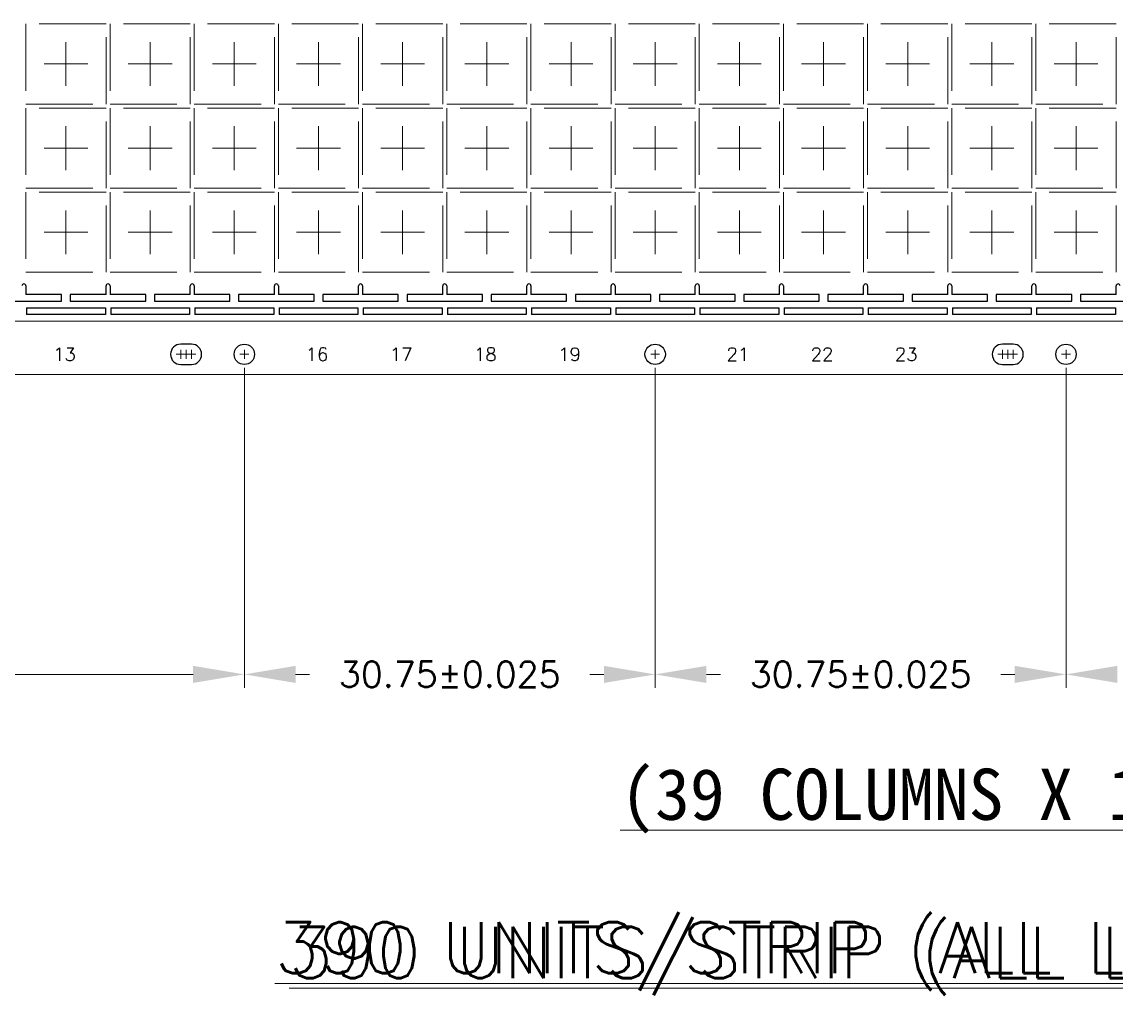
# Model space of a CAD drawing. Header units: millimetres. Extents: x 586 to 984, y 385 to 645.
# Drawn here: x 659.96 to 684.53, y 451.23 to 473.09 of the extents above; entities that cross this region are included whole.
import ezdxf

# ---------------------------------------------------------------- set-up
doc = ezdxf.new("R2010")
doc.units = ezdxf.units.MM
doc.linetypes.add('CENTER', pattern=[2, 1.25, -0.25, 0.25, -0.25])
doc.layers.add('1', color=7, linetype='Continuous')
doc.layers.add('DIM', color=4, linetype='Continuous', lineweight=18)
doc.styles.add('SIMPLEX', font='SIMPLEX')

msp = doc.modelspace()

# ---------------------------------------------------------------- linework, layer by layer
at = {"layer": '1', "ltscale": 10}
for p, q in [((660.0474, 467.1574, -0.0958), (660.0474, 466.9684, -0.0958)), ((661.8474, 466.9684, -0.0958), (661.8474, 467.1574, -0.0958)), ((661.9374, 467.1574, -0.0958), (661.9374, 466.9684, -0.0958)), ((663.7374, 466.9684, -0.0958), (663.7374, 467.1574, -0.0958)), ((663.8274, 467.1574, -0.0958), (663.8274, 466.9684, -0.0958)), ((665.6274, 466.9684, -0.0958), (665.6274, 467.1574, -0.0958)), ((665.7174, 467.1574, -0.0958), (665.7174, 466.9684, -0.0958)), ((667.5174, 466.9684, -0.0958), (667.5174, 467.1574, -0.0958)), ((667.6074, 467.1574, -0.0958), (667.6074, 466.9684, -0.0958)), ((669.4074, 466.9684, -0.0958), (669.4074, 467.1574, -0.0958)), ((669.4974, 467.1574, -0.0958), (669.4974, 466.9684, -0.0958)), ((671.2974, 466.9684, -0.0958), (671.2974, 467.1574, -0.0958)), ((671.3874, 467.1574, -0.0958), (671.3874, 466.9684, -0.0958)), ((673.1874, 466.9684, -0.0958), (673.1874, 467.1574, -0.0958)), ((673.2774, 467.1574, -0.0958), (673.2774, 466.9684, -0.0958)), ((675.0774, 466.9684, -0.0958), (675.0774, 467.1574, -0.0958)), ((675.1674, 467.1574, -0.0958), (675.1674, 466.9684, -0.0958)), ((676.9674, 466.9684, -0.0958), (676.9674, 467.1574, -0.0958)), ((677.0574, 467.1574, -0.0958), (677.0574, 466.9684, -0.0958)), ((678.8574, 466.9684, -0.0958), (678.8574, 467.1574, -0.0958)), ((678.9474, 467.1574, -0.0958), (678.9474, 466.9684, -0.0958)), ((680.7474, 466.9684, -0.0958), (680.7474, 467.1574, -0.0958)), ((680.8374, 467.1574, -0.0958), (680.8374, 466.9684, -0.0958)), ((682.6374, 466.9684, -0.0958), (682.6374, 467.1574, -0.0958)), ((682.7274, 467.1574, -0.0958), (682.7274, 466.9684, -0.0958)), ((684.5274, 466.9684, -0.0958), (684.5274, 467.1574, -0.0958)), ((660.8499, 466.9684, -0.0958), (660.0474, 466.9684, -0.0958)), ((660.8499, 466.8184, -0.0958), (660.8499, 466.9684, -0.0958)), ((661.8474, 466.9684, -0.0958), (661.0449, 466.9684, -0.0958)), ((661.0449, 466.9684, -0.0958), (661.0449, 466.8184, -0.0958)), ((662.7399, 466.9684, -0.0958), (661.9374, 466.9684, -0.0958)), ((662.7399, 466.8184, -0.0958), (662.7399, 466.9684, -0.0958)), ((663.7374, 466.9684, -0.0958), (662.9349, 466.9684, -0.0958)), ((662.9349, 466.9684, -0.0958), (662.9349, 466.8184, -0.0958)), ((664.6299, 466.9684, -0.0958), (663.8274, 466.9684, -0.0958)), ((664.6299, 466.8184, -0.0958), (664.6299, 466.9684, -0.0958)), ((665.6274, 466.9684, -0.0958), (664.8249, 466.9684, -0.0958)), ((664.8249, 466.9684, -0.0958), (664.8249, 466.8184, -0.0958)), ((666.5199, 466.9684, -0.0958), (665.7174, 466.9684, -0.0958)), ((666.5199, 466.8184, -0.0958), (666.5199, 466.9684, -0.0958)), ((667.5174, 466.9684, -0.0958), (666.7149, 466.9684, -0.0958)), ((666.7149, 466.9684, -0.0958), (666.7149, 466.8184, -0.0958)), ((668.4099, 466.9684, -0.0958), (667.6074, 466.9684, -0.0958)), ((668.4099, 466.8184, -0.0958), (668.4099, 466.9684, -0.0958)), ((669.4074, 466.9684, -0.0958), (668.6049, 466.9684, -0.0958)), ((668.6049, 466.9684, -0.0958), (668.6049, 466.8184, -0.0958)), ((670.2999, 466.9684, -0.0958), (669.4974, 466.9684, -0.0958)), ((670.2999, 466.8184, -0.0958), (670.2999, 466.9684, -0.0958)), ((671.2974, 466.9684, -0.0958), (670.4949, 466.9684, -0.0958)), ((670.4949, 466.9684, -0.0958), (670.4949, 466.8184, -0.0958)), ((672.1899, 466.9684, -0.0958), (671.3874, 466.9684, -0.0958)), ((672.1899, 466.8184, -0.0958), (672.1899, 466.9684, -0.0958)), ((673.1874, 466.9684, -0.0958), (672.3849, 466.9684, -0.0958)), ((672.3849, 466.9684, -0.0958), (672.3849, 466.8184, -0.0958)), ((674.0799, 466.9684, -0.0958), (673.2774, 466.9684, -0.0958)), ((674.0799, 466.8184, -0.0958), (674.0799, 466.9684, -0.0958)), ((675.0774, 466.9684, -0.0958), (674.2749, 466.9684, -0.0958)), ((674.2749, 466.9684, -0.0958), (674.2749, 466.8184, -0.0958)), ((675.9699, 466.9684, -0.0958), (675.1674, 466.9684, -0.0958)), ((675.9699, 466.8184, -0.0958), (675.9699, 466.9684, -0.0958)), ((676.9674, 466.9684, -0.0958), (676.1649, 466.9684, -0.0958)), ((676.1649, 466.9684, -0.0958), (676.1649, 466.8184, -0.0958)), ((677.8599, 466.9684, -0.0958), (677.0574, 466.9684, -0.0958)), ((677.8599, 466.8184, -0.0958), (677.8599, 466.9684, -0.0958)), ((678.8574, 466.9684, -0.0958), (678.0549, 466.9684, -0.0958)), ((678.0549, 466.9684, -0.0958), (678.0549, 466.8184, -0.0958)), ((679.7499, 466.9684, -0.0958), (678.9474, 466.9684, -0.0958)), ((679.7499, 466.8184, -0.0958), (679.7499, 466.9684, -0.0958)), ((680.7474, 466.9684, -0.0958), (679.9449, 466.9684, -0.0958)), ((679.9449, 466.9684, -0.0958), (679.9449, 466.8184, -0.0958)), ((681.6399, 466.9684, -0.0958), (680.8374, 466.9684, -0.0958)), ((681.6399, 466.8184, -0.0958), (681.6399, 466.9684, -0.0958)), ((682.6374, 466.9684, -0.0958), (681.8349, 466.9684, -0.0958)), ((681.8349, 466.9684, -0.0958), (681.8349, 466.8184, -0.0958)), ((683.5299, 466.9684, -0.0958), (682.7274, 466.9684, -0.0958)), ((683.5299, 466.8184, -0.0958), (683.5299, 466.9684, -0.0958)), ((684.5274, 466.9684, -0.0958), (683.7249, 466.9684, -0.0958)), ((683.7249, 466.9684, -0.0958), (683.7249, 466.8184, -0.0958)), ((659.1549, 466.8184, -0.0958), (660.8499, 466.8184, -0.0958)), ((661.0449, 466.8184, -0.0958), (662.7399, 466.8184, -0.0958)), ((662.9349, 466.8184, -0.0958), (664.6299, 466.8184, -0.0958)), ((664.8249, 466.8184, -0.0958), (666.5199, 466.8184, -0.0958)), ((666.7149, 466.8184, -0.0958), (668.4099, 466.8184, -0.0958)), ((668.6049, 466.8184, -0.0958), (670.2999, 466.8184, -0.0958)), ((670.4949, 466.8184, -0.0958), (672.1899, 466.8184, -0.0958)), ((672.3849, 466.8184, -0.0958), (674.0799, 466.8184, -0.0958)), ((674.2749, 466.8184, -0.0958), (675.9699, 466.8184, -0.0958)), ((676.1649, 466.8184, -0.0958), (677.8599, 466.8184, -0.0958)), ((678.0549, 466.8184, -0.0958), (679.7499, 466.8184, -0.0958)), ((679.9449, 466.8184, -0.0958), (681.6399, 466.8184, -0.0958)), ((681.8349, 466.8184, -0.0958), (683.5299, 466.8184, -0.0958)), ((683.7249, 466.8184, -0.0958), (685.4199, 466.8184, -0.0958))]:
    msp.add_line(p, q, dxfattribs=at)
at = {"layer": '1'}
for p, q in [((660.0624, 466.6684, -0.0958), (661.8324, 466.6684, -0.0958)), ((660.0624, 466.6684, -0.0958), (660.0624, 466.5184, -0.0958)), ((661.8324, 466.6684, -0.0958), (661.8324, 466.5184, -0.0958)), ((661.9524, 466.6684, -0.0958), (663.7224, 466.6684, -0.0958)), ((661.9524, 466.6684, -0.0958), (661.9524, 466.5184, -0.0958)), ((663.7224, 466.6684, -0.0958), (663.7224, 466.5184, -0.0958)), ((663.8424, 466.6684, -0.0958), (665.6124, 466.6684, -0.0958)), ((663.8424, 466.6684, -0.0958), (663.8424, 466.5184, -0.0958)), ((665.6124, 466.6684, -0.0958), (665.6124, 466.5184, -0.0958)), ((665.7324, 466.6684, -0.0958), (667.5024, 466.6684, -0.0958)), ((665.7324, 466.6684, -0.0958), (665.7324, 466.5184, -0.0958)), ((667.5024, 466.6684, -0.0958), (667.5024, 466.5184, -0.0958)), ((667.6224, 466.6684, -0.0958), (669.3924, 466.6684, -0.0958)), ((667.6224, 466.6684, -0.0958), (667.6224, 466.5184, -0.0958)), ((669.3924, 466.6684, -0.0958), (669.3924, 466.5184, -0.0958)), ((669.5124, 466.6684, -0.0958), (671.2824, 466.6684, -0.0958)), ((669.5124, 466.6684, -0.0958), (669.5124, 466.5184, -0.0958)), ((671.2824, 466.6684, -0.0958), (671.2824, 466.5184, -0.0958)), ((671.4024, 466.6684, -0.0958), (673.1724, 466.6684, -0.0958)), ((671.4024, 466.6684, -0.0958), (671.4024, 466.5184, -0.0958)), ((673.1724, 466.6684, -0.0958), (673.1724, 466.5184, -0.0958)), ((673.2924, 466.6684, -0.0958), (675.0624, 466.6684, -0.0958)), ((673.2924, 466.6684, -0.0958), (673.2924, 466.5184, -0.0958)), ((675.0624, 466.6684, -0.0958), (675.0624, 466.5184, -0.0958)), ((675.1824, 466.6684, -0.0958), (676.9524, 466.6684, -0.0958)), ((675.1824, 466.6684, -0.0958), (675.1824, 466.5184, -0.0958)), ((676.9524, 466.6684, -0.0958), (676.9524, 466.5184, -0.0958)), ((677.0724, 466.6684, -0.0958), (678.8424, 466.6684, -0.0958)), ((677.0724, 466.6684, -0.0958), (677.0724, 466.5184, -0.0958)), ((678.8424, 466.6684, -0.0958), (678.8424, 466.5184, -0.0958)), ((678.9624, 466.6684, -0.0958), (680.7324, 466.6684, -0.0958)), ((678.9624, 466.6684, -0.0958), (678.9624, 466.5184, -0.0958)), ((680.7324, 466.6684, -0.0958), (680.7324, 466.5184, -0.0958)), ((680.8524, 466.6684, -0.0958), (682.6224, 466.6684, -0.0958)), ((680.8524, 466.6684, -0.0958), (680.8524, 466.5184, -0.0958)), ((682.6224, 466.6684, -0.0958), (682.6224, 466.5184, -0.0958)), ((682.7424, 466.6684, -0.0958), (684.5124, 466.6684, -0.0958)), ((682.7424, 466.6684, -0.0958), (682.7424, 466.5184, -0.0958)), ((684.5124, 466.6684, -0.0958), (684.5124, 466.5184, -0.0958)), ((661.8324, 466.5184, -0.0958), (660.0624, 466.5184, -0.0958)), ((663.7224, 466.5184, -0.0958), (661.9524, 466.5184, -0.0958)), ((665.6124, 466.5184, -0.0958), (663.8424, 466.5184, -0.0958)), ((667.5024, 466.5184, -0.0958), (665.7324, 466.5184, -0.0958)), ((669.3924, 466.5184, -0.0958), (667.6224, 466.5184, -0.0958)), ((671.2824, 466.5184, -0.0958), (669.5124, 466.5184, -0.0958)), ((673.1724, 466.5184, -0.0958), (671.4024, 466.5184, -0.0958)), ((675.0624, 466.5184, -0.0958), (673.2924, 466.5184, -0.0958)), ((676.9524, 466.5184, -0.0958), (675.1824, 466.5184, -0.0958)), ((678.8424, 466.5184, -0.0958), (677.0724, 466.5184, -0.0958)), ((680.7324, 466.5184, -0.0958), (678.9624, 466.5184, -0.0958)), ((682.6224, 466.5184, -0.0958), (680.8524, 466.5184, -0.0958)), ((684.5124, 466.5184, -0.0958), (682.7424, 466.5184, -0.0958))]:
    msp.add_line(p, q, dxfattribs=at)
at = {"layer": '1', "lineweight": 0, "elevation": -0.0958}
msp.add_lwpolyline([(635.6274, 488.5684), (712.4274, 488.5684), (712.7274, 488.2684), (712.7274, 485.1184), (712.5774, 485.1184), (712.5774, 479.1184), (712.7274, 479.1184), (712.7274, 474.6184), (712.5774, 474.6184), (712.5774, 468.6184), (712.7274, 468.6184), (712.7274, 465.4684), (712.4274, 465.1684), (635.6274, 465.1684)], dxfattribs=at)
at = {"layer": '1', "elevation": -0.0958}
for points in [[(663.7638, 465.3934, 1), (663.7638, 465.8506), (663.5238, 465.8506, 1), (663.5238, 465.3934)], [(682.2138, 465.3934, 1), (682.2138, 465.8506), (681.9738, 465.8506, 1), (681.9738, 465.3934)]]:
    msp.add_lwpolyline(points, format="xyb", close=True, dxfattribs=at)
at = {"layer": '1'}
for centre in [(664.9524, 465.622, -0.0958), (674.1774, 465.622, -0.0958), (683.4024, 465.622, -0.0958)]:
    msp.add_circle(centre, 0.2286, dxfattribs=at)
at = {"layer": '1', "ltscale": 10}
for centre in [(660.0024, 467.1574, -0.0958), (661.8924, 467.1574, -0.0958), (663.7824, 467.1574, -0.0958), (665.6724, 467.1574, -0.0958), (667.5624, 467.1574, -0.0958), (669.4524, 467.1574, -0.0958), (671.3424, 467.1574, -0.0958), (673.2324, 467.1574, -0.0958), (675.1224, 467.1574, -0.0958), (677.0124, 467.1574, -0.0958), (678.9024, 467.1574, -0.0958), (680.7924, 467.1574, -0.0958), (682.6824, 467.1574, -0.0958), (684.5724, 467.1574, -0.0958)]:
    msp.add_arc(centre, 0.045, 0, 180, dxfattribs=at)
at = {"layer": 'DIM', "color": 2, "linetype": 'CENTER', "ltscale": 1.2}
for p, q in [((661.8474, 473.0434, -0.0958), (660.0474, 473.0434, -0.0958)), ((660.0474, 473.0434, -0.0958), (660.0474, 471.2434, -0.0958)), ((661.8474, 471.2434, -0.0958), (661.8474, 473.0434, -0.0958)), ((663.7374, 473.0434, -0.0958), (661.9374, 473.0434, -0.0958)), ((661.9374, 473.0434, -0.0958), (661.9374, 471.2434, -0.0958)), ((663.7374, 471.2434, -0.0958), (663.7374, 473.0434, -0.0958)), ((665.6274, 473.0434, -0.0958), (663.8274, 473.0434, -0.0958)), ((663.8274, 473.0434, -0.0958), (663.8274, 471.2434, -0.0958)), ((665.6274, 471.2434, -0.0958), (665.6274, 473.0434, -0.0958)), ((667.5174, 473.0434, -0.0958), (665.7174, 473.0434, -0.0958)), ((665.7174, 473.0434, -0.0958), (665.7174, 471.2434, -0.0958)), ((667.5174, 471.2434, -0.0958), (667.5174, 473.0434, -0.0958)), ((669.4074, 473.0434, -0.0958), (667.6074, 473.0434, -0.0958)), ((667.6074, 473.0434, -0.0958), (667.6074, 471.2434, -0.0958)), ((669.4074, 471.2434, -0.0958), (669.4074, 473.0434, -0.0958)), ((671.2974, 473.0434, -0.0958), (669.4974, 473.0434, -0.0958)), ((669.4974, 473.0434, -0.0958), (669.4974, 471.2434, -0.0958)), ((671.2974, 471.2434, -0.0958), (671.2974, 473.0434, -0.0958)), ((673.1874, 473.0434, -0.0958), (671.3874, 473.0434, -0.0958)), ((671.3874, 473.0434, -0.0958), (671.3874, 471.2434, -0.0958)), ((673.1874, 471.2434, -0.0958), (673.1874, 473.0434, -0.0958)), ((675.0774, 473.0434, -0.0958), (673.2774, 473.0434, -0.0958)), ((673.2774, 473.0434, -0.0958), (673.2774, 471.2434, -0.0958)), ((675.0774, 471.2434, -0.0958), (675.0774, 473.0434, -0.0958)), ((676.9674, 473.0434, -0.0958), (675.1674, 473.0434, -0.0958)), ((675.1674, 473.0434, -0.0958), (675.1674, 471.2434, -0.0958)), ((676.9674, 471.2434, -0.0958), (676.9674, 473.0434, -0.0958)), ((678.8574, 473.0434, -0.0958), (677.0574, 473.0434, -0.0958)), ((677.0574, 473.0434, -0.0958), (677.0574, 471.2434, -0.0958)), ((678.8574, 471.2434, -0.0958), (678.8574, 473.0434, -0.0958)), ((680.7474, 473.0434, -0.0958), (678.9474, 473.0434, -0.0958)), ((678.9474, 473.0434, -0.0958), (678.9474, 471.2434, -0.0958)), ((680.7474, 471.2434, -0.0958), (680.7474, 473.0434, -0.0958)), ((682.6374, 473.0434, -0.0958), (680.8374, 473.0434, -0.0958)), ((680.8374, 473.0434, -0.0958), (680.8374, 471.2434, -0.0958)), ((682.6374, 471.2434, -0.0958), (682.6374, 473.0434, -0.0958)), ((684.5274, 473.0434, -0.0958), (682.7274, 473.0434, -0.0958)), ((682.7274, 473.0434, -0.0958), (682.7274, 471.2434, -0.0958)), ((684.5274, 471.2434, -0.0958), (684.5274, 473.0434, -0.0958)), ((660.0474, 471.2434, -0.0958), (661.8474, 471.2434, -0.0958)), ((661.8474, 471.1534, -0.0958), (660.0474, 471.1534, -0.0958)), ((660.0474, 471.1534, -0.0958), (660.0474, 469.3534, -0.0958)), ((661.8474, 469.3534, -0.0958), (661.8474, 471.1534, -0.0958)), ((661.9374, 471.2434, -0.0958), (663.7374, 471.2434, -0.0958)), ((663.7374, 471.1534, -0.0958), (661.9374, 471.1534, -0.0958)), ((661.9374, 471.1534, -0.0958), (661.9374, 469.3534, -0.0958)), ((663.7374, 469.3534, -0.0958), (663.7374, 471.1534, -0.0958)), ((663.8274, 471.2434, -0.0958), (665.6274, 471.2434, -0.0958)), ((665.6274, 471.1534, -0.0958), (663.8274, 471.1534, -0.0958)), ((663.8274, 471.1534, -0.0958), (663.8274, 469.3534, -0.0958)), ((665.6274, 469.3534, -0.0958), (665.6274, 471.1534, -0.0958)), ((665.7174, 471.2434, -0.0958), (667.5174, 471.2434, -0.0958)), ((667.5174, 471.1534, -0.0958), (665.7174, 471.1534, -0.0958)), ((665.7174, 471.1534, -0.0958), (665.7174, 469.3534, -0.0958)), ((667.5174, 469.3534, -0.0958), (667.5174, 471.1534, -0.0958)), ((667.6074, 471.2434, -0.0958), (669.4074, 471.2434, -0.0958)), ((669.4074, 471.1534, -0.0958), (667.6074, 471.1534, -0.0958)), ((667.6074, 471.1534, -0.0958), (667.6074, 469.3534, -0.0958)), ((669.4074, 469.3534, -0.0958), (669.4074, 471.1534, -0.0958)), ((669.4974, 471.2434, -0.0958), (671.2974, 471.2434, -0.0958)), ((671.2974, 471.1534, -0.0958), (669.4974, 471.1534, -0.0958)), ((669.4974, 471.1534, -0.0958), (669.4974, 469.3534, -0.0958)), ((671.2974, 469.3534, -0.0958), (671.2974, 471.1534, -0.0958)), ((671.3874, 471.2434, -0.0958), (673.1874, 471.2434, -0.0958)), ((673.1874, 471.1534, -0.0958), (671.3874, 471.1534, -0.0958)), ((671.3874, 471.1534, -0.0958), (671.3874, 469.3534, -0.0958)), ((673.1874, 469.3534, -0.0958), (673.1874, 471.1534, -0.0958)), ((673.2774, 471.2434, -0.0958), (675.0774, 471.2434, -0.0958)), ((675.0774, 471.1534, -0.0958), (673.2774, 471.1534, -0.0958)), ((673.2774, 471.1534, -0.0958), (673.2774, 469.3534, -0.0958)), ((675.0774, 469.3534, -0.0958), (675.0774, 471.1534, -0.0958)), ((675.1674, 471.2434, -0.0958), (676.9674, 471.2434, -0.0958)), ((676.9674, 471.1534, -0.0958), (675.1674, 471.1534, -0.0958)), ((675.1674, 471.1534, -0.0958), (675.1674, 469.3534, -0.0958)), ((676.9674, 469.3534, -0.0958), (676.9674, 471.1534, -0.0958)), ((677.0574, 471.2434, -0.0958), (678.8574, 471.2434, -0.0958)), ((678.8574, 471.1534, -0.0958), (677.0574, 471.1534, -0.0958)), ((677.0574, 471.1534, -0.0958), (677.0574, 469.3534, -0.0958)), ((678.8574, 469.3534, -0.0958), (678.8574, 471.1534, -0.0958)), ((678.9474, 471.2434, -0.0958), (680.7474, 471.2434, -0.0958)), ((680.7474, 471.1534, -0.0958), (678.9474, 471.1534, -0.0958)), ((678.9474, 471.1534, -0.0958), (678.9474, 469.3534, -0.0958)), ((680.7474, 469.3534, -0.0958), (680.7474, 471.1534, -0.0958)), ((680.8374, 471.2434, -0.0958), (682.6374, 471.2434, -0.0958)), ((682.6374, 471.1534, -0.0958), (680.8374, 471.1534, -0.0958)), ((680.8374, 471.1534, -0.0958), (680.8374, 469.3534, -0.0958)), ((682.6374, 469.3534, -0.0958), (682.6374, 471.1534, -0.0958)), ((682.7274, 471.2434, -0.0958), (684.5274, 471.2434, -0.0958)), ((684.5274, 471.1534, -0.0958), (682.7274, 471.1534, -0.0958)), ((682.7274, 471.1534, -0.0958), (682.7274, 469.3534, -0.0958)), ((684.5274, 469.3534, -0.0958), (684.5274, 471.1534, -0.0958)), ((660.0474, 469.3534, -0.0958), (661.8474, 469.3534, -0.0958)), ((661.9374, 469.3534, -0.0958), (663.7374, 469.3534, -0.0958)), ((663.8274, 469.3534, -0.0958), (665.6274, 469.3534, -0.0958)), ((665.7174, 469.3534, -0.0958), (667.5174, 469.3534, -0.0958)), ((667.6074, 469.3534, -0.0958), (669.4074, 469.3534, -0.0958)), ((669.4974, 469.3534, -0.0958), (671.2974, 469.3534, -0.0958)), ((671.3874, 469.3534, -0.0958), (673.1874, 469.3534, -0.0958)), ((673.2774, 469.3534, -0.0958), (675.0774, 469.3534, -0.0958)), ((675.1674, 469.3534, -0.0958), (676.9674, 469.3534, -0.0958)), ((677.0574, 469.3534, -0.0958), (678.8574, 469.3534, -0.0958)), ((678.9474, 469.3534, -0.0958), (680.7474, 469.3534, -0.0958)), ((680.8374, 469.3534, -0.0958), (682.6374, 469.3534, -0.0958)), ((682.7274, 469.3534, -0.0958), (684.5274, 469.3534, -0.0958)), ((661.8474, 469.2634, -0.0958), (660.0474, 469.2634, -0.0958)), ((660.0474, 469.2634, -0.0958), (660.0474, 467.4634, -0.0958)), ((661.8474, 467.4634, -0.0958), (661.8474, 469.2634, -0.0958)), ((663.7374, 469.2634, -0.0958), (661.9374, 469.2634, -0.0958)), ((661.9374, 469.2634, -0.0958), (661.9374, 467.4634, -0.0958)), ((663.7374, 467.4634, -0.0958), (663.7374, 469.2634, -0.0958)), ((665.6274, 469.2634, -0.0958), (663.8274, 469.2634, -0.0958)), ((663.8274, 469.2634, -0.0958), (663.8274, 467.4634, -0.0958)), ((665.6274, 467.4634, -0.0958), (665.6274, 469.2634, -0.0958)), ((667.5174, 469.2634, -0.0958), (665.7174, 469.2634, -0.0958)), ((665.7174, 469.2634, -0.0958), (665.7174, 467.4634, -0.0958)), ((667.5174, 467.4634, -0.0958), (667.5174, 469.2634, -0.0958)), ((669.4074, 469.2634, -0.0958), (667.6074, 469.2634, -0.0958)), ((667.6074, 469.2634, -0.0958), (667.6074, 467.4634, -0.0958)), ((669.4074, 467.4634, -0.0958), (669.4074, 469.2634, -0.0958)), ((671.2974, 469.2634, -0.0958), (669.4974, 469.2634, -0.0958)), ((669.4974, 469.2634, -0.0958), (669.4974, 467.4634, -0.0958)), ((671.2974, 467.4634, -0.0958), (671.2974, 469.2634, -0.0958)), ((673.1874, 469.2634, -0.0958), (671.3874, 469.2634, -0.0958)), ((671.3874, 469.2634, -0.0958), (671.3874, 467.4634, -0.0958)), ((673.1874, 467.4634, -0.0958), (673.1874, 469.2634, -0.0958)), ((675.0774, 469.2634, -0.0958), (673.2774, 469.2634, -0.0958)), ((673.2774, 469.2634, -0.0958), (673.2774, 467.4634, -0.0958)), ((675.0774, 467.4634, -0.0958), (675.0774, 469.2634, -0.0958)), ((676.9674, 469.2634, -0.0958), (675.1674, 469.2634, -0.0958)), ((675.1674, 469.2634, -0.0958), (675.1674, 467.4634, -0.0958)), ((676.9674, 467.4634, -0.0958), (676.9674, 469.2634, -0.0958)), ((678.8574, 469.2634, -0.0958), (677.0574, 469.2634, -0.0958)), ((677.0574, 469.2634, -0.0958), (677.0574, 467.4634, -0.0958)), ((678.8574, 467.4634, -0.0958), (678.8574, 469.2634, -0.0958)), ((680.7474, 469.2634, -0.0958), (678.9474, 469.2634, -0.0958)), ((678.9474, 469.2634, -0.0958), (678.9474, 467.4634, -0.0958)), ((680.7474, 467.4634, -0.0958), (680.7474, 469.2634, -0.0958)), ((682.6374, 469.2634, -0.0958), (680.8374, 469.2634, -0.0958)), ((680.8374, 469.2634, -0.0958), (680.8374, 467.4634, -0.0958)), ((682.6374, 467.4634, -0.0958), (682.6374, 469.2634, -0.0958)), ((684.5274, 469.2634, -0.0958), (682.7274, 469.2634, -0.0958)), ((682.7274, 469.2634, -0.0958), (682.7274, 467.4634, -0.0958)), ((684.5274, 467.4634, -0.0958), (684.5274, 469.2634, -0.0958)), ((660.0474, 467.4634, -0.0958), (661.8474, 467.4634, -0.0958)), ((661.9374, 467.4634, -0.0958), (663.7374, 467.4634, -0.0958)), ((663.8274, 467.4634, -0.0958), (665.6274, 467.4634, -0.0958)), ((665.7174, 467.4634, -0.0958), (667.5174, 467.4634, -0.0958)), ((667.6074, 467.4634, -0.0958), (669.4074, 467.4634, -0.0958)), ((669.4974, 467.4634, -0.0958), (671.2974, 467.4634, -0.0958)), ((671.3874, 467.4634, -0.0958), (673.1874, 467.4634, -0.0958)), ((673.2774, 467.4634, -0.0958), (675.0774, 467.4634, -0.0958)), ((675.1674, 467.4634, -0.0958), (676.9674, 467.4634, -0.0958)), ((677.0574, 467.4634, -0.0958), (678.8574, 467.4634, -0.0958)), ((678.9474, 467.4634, -0.0958), (680.7474, 467.4634, -0.0958)), ((680.8374, 467.4634, -0.0958), (682.6374, 467.4634, -0.0958)), ((682.7274, 467.4634, -0.0958), (684.5274, 467.4634, -0.0958))]:
    msp.add_line(p, q, dxfattribs=at)
at = {"layer": 'DIM', "linetype": 'CENTER', "ltscale": 1.6}
for p, q in [((660.9474, 471.6514, -0.0958), (660.9474, 472.6353, -0.0958)), ((662.8374, 471.6514, -0.0958), (662.8374, 472.6353, -0.0958)), ((664.7274, 471.6514, -0.0958), (664.7274, 472.6353, -0.0958)), ((666.6174, 471.6514, -0.0958), (666.6174, 472.6353, -0.0958)), ((668.5074, 471.6514, -0.0958), (668.5074, 472.6353, -0.0958)), ((670.3974, 471.6514, -0.0958), (670.3974, 472.6353, -0.0958)), ((672.2874, 471.6514, -0.0958), (672.2874, 472.6353, -0.0958)), ((674.1774, 471.6514, -0.0958), (674.1774, 472.6353, -0.0958)), ((676.0674, 471.6514, -0.0958), (676.0674, 472.6353, -0.0958)), ((677.9574, 471.6514, -0.0958), (677.9574, 472.6353, -0.0958)), ((679.8474, 471.6514, -0.0958), (679.8474, 472.6353, -0.0958)), ((681.7374, 471.6514, -0.0958), (681.7374, 472.6353, -0.0958)), ((683.6274, 471.6514, -0.0958), (683.6274, 472.6353, -0.0958)), ((660.4554, 472.1434, -0.0958), (661.4394, 472.1434, -0.0958)), ((662.3454, 472.1434, -0.0958), (663.3294, 472.1434, -0.0958)), ((664.2354, 472.1434, -0.0958), (665.2194, 472.1434, -0.0958)), ((666.1254, 472.1434, -0.0958), (667.1094, 472.1434, -0.0958)), ((668.0154, 472.1434, -0.0958), (668.9994, 472.1434, -0.0958)), ((669.9054, 472.1434, -0.0958), (670.8894, 472.1434, -0.0958)), ((671.7954, 472.1434, -0.0958), (672.7794, 472.1434, -0.0958)), ((673.6854, 472.1434, -0.0958), (674.6694, 472.1434, -0.0958)), ((675.5754, 472.1434, -0.0958), (676.5594, 472.1434, -0.0958)), ((677.4654, 472.1434, -0.0958), (678.4494, 472.1434, -0.0958)), ((679.3554, 472.1434, -0.0958), (680.3394, 472.1434, -0.0958)), ((681.2454, 472.1434, -0.0958), (682.2294, 472.1434, -0.0958)), ((683.1354, 472.1434, -0.0958), (684.1194, 472.1434, -0.0958)), ((660.9474, 469.7614, -0.0958), (660.9474, 470.7453, -0.0958)), ((662.8374, 469.7614, -0.0958), (662.8374, 470.7453, -0.0958)), ((664.7274, 469.7614, -0.0958), (664.7274, 470.7453, -0.0958)), ((666.6174, 469.7614, -0.0958), (666.6174, 470.7453, -0.0958)), ((668.5074, 469.7614, -0.0958), (668.5074, 470.7453, -0.0958)), ((670.3974, 469.7614, -0.0958), (670.3974, 470.7453, -0.0958)), ((672.2874, 469.7614, -0.0958), (672.2874, 470.7453, -0.0958)), ((674.1774, 469.7614, -0.0958), (674.1774, 470.7453, -0.0958)), ((676.0674, 469.7614, -0.0958), (676.0674, 470.7453, -0.0958)), ((677.9574, 469.7614, -0.0958), (677.9574, 470.7453, -0.0958)), ((679.8474, 469.7614, -0.0958), (679.8474, 470.7453, -0.0958)), ((681.7374, 469.7614, -0.0958), (681.7374, 470.7453, -0.0958)), ((683.6274, 469.7614, -0.0958), (683.6274, 470.7453, -0.0958)), ((660.4554, 470.2534, -0.0958), (661.4394, 470.2534, -0.0958)), ((662.3454, 470.2534, -0.0958), (663.3294, 470.2534, -0.0958)), ((664.2354, 470.2534, -0.0958), (665.2194, 470.2534, -0.0958)), ((666.1254, 470.2534, -0.0958), (667.1094, 470.2534, -0.0958)), ((668.0154, 470.2534, -0.0958), (668.9994, 470.2534, -0.0958)), ((669.9054, 470.2534, -0.0958), (670.8894, 470.2534, -0.0958)), ((671.7954, 470.2534, -0.0958), (672.7794, 470.2534, -0.0958)), ((673.6854, 470.2534, -0.0958), (674.6694, 470.2534, -0.0958)), ((675.5754, 470.2534, -0.0958), (676.5594, 470.2534, -0.0958)), ((677.4654, 470.2534, -0.0958), (678.4494, 470.2534, -0.0958)), ((679.3554, 470.2534, -0.0958), (680.3394, 470.2534, -0.0958)), ((681.2454, 470.2534, -0.0958), (682.2294, 470.2534, -0.0958)), ((683.1354, 470.2534, -0.0958), (684.1194, 470.2534, -0.0958)), ((660.9474, 467.8714, -0.0958), (660.9474, 468.8553, -0.0958)), ((662.8374, 467.8714, -0.0958), (662.8374, 468.8553, -0.0958)), ((664.7274, 467.8714, -0.0958), (664.7274, 468.8553, -0.0958)), ((666.6174, 467.8714, -0.0958), (666.6174, 468.8553, -0.0958)), ((668.5074, 467.8714, -0.0958), (668.5074, 468.8553, -0.0958)), ((670.3974, 467.8714, -0.0958), (670.3974, 468.8553, -0.0958)), ((672.2874, 467.8714, -0.0958), (672.2874, 468.8553, -0.0958)), ((674.1774, 467.8714, -0.0958), (674.1774, 468.8553, -0.0958)), ((676.0674, 467.8714, -0.0958), (676.0674, 468.8553, -0.0958)), ((677.9574, 467.8714, -0.0958), (677.9574, 468.8553, -0.0958)), ((679.8474, 467.8714, -0.0958), (679.8474, 468.8553, -0.0958)), ((681.7374, 467.8714, -0.0958), (681.7374, 468.8553, -0.0958)), ((683.6274, 467.8714, -0.0958), (683.6274, 468.8553, -0.0958)), ((660.4554, 468.3634, -0.0958), (661.4394, 468.3634, -0.0958)), ((662.3454, 468.3634, -0.0958), (663.3294, 468.3634, -0.0958)), ((664.2354, 468.3634, -0.0958), (665.2194, 468.3634, -0.0958)), ((666.1254, 468.3634, -0.0958), (667.1094, 468.3634, -0.0958)), ((668.0154, 468.3634, -0.0958), (668.9994, 468.3634, -0.0958)), ((669.9054, 468.3634, -0.0958), (670.8894, 468.3634, -0.0958)), ((671.7954, 468.3634, -0.0958), (672.7794, 468.3634, -0.0958)), ((673.6854, 468.3634, -0.0958), (674.6694, 468.3634, -0.0958)), ((675.5754, 468.3634, -0.0958), (676.5594, 468.3634, -0.0958)), ((677.4654, 468.3634, -0.0958), (678.4494, 468.3634, -0.0958)), ((679.3554, 468.3634, -0.0958), (680.3394, 468.3634, -0.0958)), ((681.2454, 468.3634, -0.0958), (682.2294, 468.3634, -0.0958)), ((683.1354, 468.3634, -0.0958), (684.1194, 468.3634, -0.0958))]:
    msp.add_line(p, q, dxfattribs=at)
at = {"layer": 'DIM'}
for p, q in [((711.6774, 466.3684, -0.0958), (636.6774, 466.3684, -0.0958)), ((711.6774, 466.3684, -0.0958), (636.6774, 466.3684, -0.0958)), ((663.4238, 465.622, -0.0958), (663.6238, 465.622, -0.0958)), ((663.5238, 465.522, -0.0958), (663.5238, 465.722, -0.0958)), ((663.5438, 465.622, -0.0958), (663.7438, 465.622, -0.0958)), ((663.6438, 465.522, -0.0958), (663.6438, 465.722, -0.0958)), ((663.6638, 465.622, -0.0958), (663.8638, 465.622, -0.0958)), ((663.7638, 465.522, -0.0958), (663.7638, 465.722, -0.0958)), ((664.8524, 465.622, -0.0958), (665.0524, 465.622, -0.0958)), ((664.9524, 465.522, -0.0958), (664.9524, 465.722, -0.0958)), ((674.0774, 465.622, -0.0958), (674.2774, 465.622, -0.0958)), ((674.1774, 465.522, -0.0958), (674.1774, 465.722, -0.0958)), ((681.8738, 465.622, -0.0958), (682.0738, 465.622, -0.0958)), ((681.9738, 465.522, -0.0958), (681.9738, 465.722, -0.0958)), ((681.9938, 465.622, -0.0958), (682.1938, 465.622, -0.0958)), ((682.0938, 465.522, -0.0958), (682.0938, 465.722, -0.0958)), ((682.1138, 465.622, -0.0958), (682.3138, 465.622, -0.0958)), ((682.2138, 465.522, -0.0958), (682.2138, 465.722, -0.0958)), ((683.3024, 465.622, -0.0958), (683.5024, 465.622, -0.0958)), ((683.4024, 465.522, -0.0958), (683.4024, 465.722, -0.0958)), ((664.9524, 465.322, -0.0958), (664.9524, 458.1332, -0.0958)), ((664.9524, 465.322, -0.0958), (664.9524, 458.1332, -0.0958)), ((674.1774, 465.322, -0.0958), (674.1774, 458.1332, -0.0958)), ((674.1774, 465.322, -0.0958), (674.1774, 458.1332, -0.0958)), ((683.4024, 465.322, -0.0958), (683.4024, 458.1332, -0.0958)), ((683.4024, 465.322, -0.0958), (683.4024, 458.1332, -0.0958)), ((663.8024, 458.4332, -0.0958), (658.7655, 458.4332, -0.0958)), ((666.1024, 458.4332, -0.0958), (666.4173, 458.4332, -0.0958)), ((673.0274, 458.4332, -0.0958), (672.7125, 458.4332, -0.0958)), ((675.3274, 458.4332, -0.0958), (675.6423, 458.4332, -0.0958)), ((682.2524, 458.4332, -0.0958), (681.9375, 458.4332, -0.0958))]:
    msp.add_line(p, q, dxfattribs=at)
for points in [[(663.8024, 458.6249, -0.0958), (663.8024, 458.2415, -0.0958), (664.9524, 458.4332, -0.0958)], [(666.1024, 458.6249, -0.0958), (666.1024, 458.2415, -0.0958), (664.9524, 458.4332, -0.0958)], [(673.0274, 458.6249, -0.0958), (673.0274, 458.2415, -0.0958), (674.1774, 458.4332, -0.0958)], [(675.3274, 458.6249, -0.0958), (675.3274, 458.2415, -0.0958), (674.1774, 458.4332, -0.0958)], [(682.2524, 458.6249, -0.0958), (682.2524, 458.2415, -0.0958), (683.4024, 458.4332, -0.0958)], [(684.5524, 458.6249, -0.0958), (684.5524, 458.2415, -0.0958), (683.4024, 458.4332, -0.0958)]]:
    msp.add_solid(points, dxfattribs=at)

# ---------------------------------------------------------------- texts
at = {"layer": 'DIM', "char_height": 0.297619, "attachment_point": 5}
for s, insert in [('{\\Fsimplex|c0;13}', (660.9136, 465.622, -0.0958)), ('{\\Fsimplex|c134;1\\Fsimplex|c0;6}', (666.5836, 465.622, -0.0958)), ('{\\Fsimplex|c134;1\\Fsimplex|c0;7}', (668.4736, 465.622, -0.0958)), ('{\\Fsimplex|c134;1\\Fsimplex|c0;8}', (670.3636, 465.622, -0.0958)), ('{\\Fsimplex|c0;19}', (672.2536, 465.622, -0.0958)), ('{\\Fsimplex|c0;21}', (676.0336, 465.622, -0.0958)), ('{\\Fsimplex|c0;22}', (677.9236, 465.622, -0.0958)), ('{\\Fsimplex|c0;23}', (679.8136, 465.622, -0.0958))]:
    msp.add_mtext(s, dxfattribs=dict(at, insert=insert))
at = {"layer": 'DIM', "attachment_point": 5, "style": 'SIMPLEX'}
for s, insert, char_height in [('30.75±0.025', (669.5649, 458.4332, -0.0958), 0.575), ('30.75±0.025', (678.7899, 458.4332, -0.0958), 0.575), ('{\\Ftxt|c0;\\L(39 COLUMNS X 10 ROWS)}', (681.998, 455.5877, -0.0729), 1.15), ('{\\Fromans,bigfont|c0;\\L390\\Fromans,bigfont|c128; UNITS/STRIP (ALL LOGO HALF ETCH)}', (681.998, 451.9966, -0.0729), 1.15)]:
    msp.add_mtext(s, dxfattribs=dict(at, insert=insert, char_height=char_height))
at = {"layer": 'DIM', "insert": (681.6829, 452.1038, -0.1201), "char_height": 1.15, "attachment_point": 5, "rotation": 0, "style": 'SIMPLEX'}
msp.add_mtext('{\\L390 UNITS/STRIP (ALL LOGO HALF ETCH)}', dxfattribs=at)

doc.saveas('drawing.dxf')
